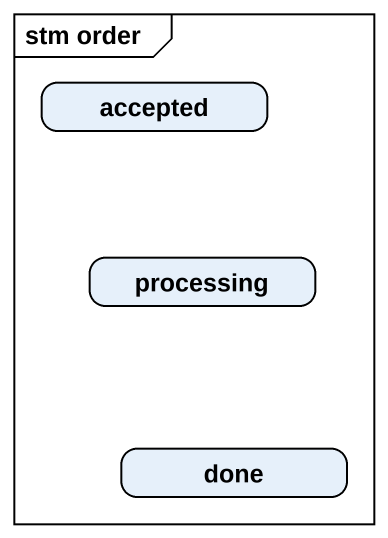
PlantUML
@startuml
mainframe stm order
hide empty description
state accepted
state processing
state done
@enduml
